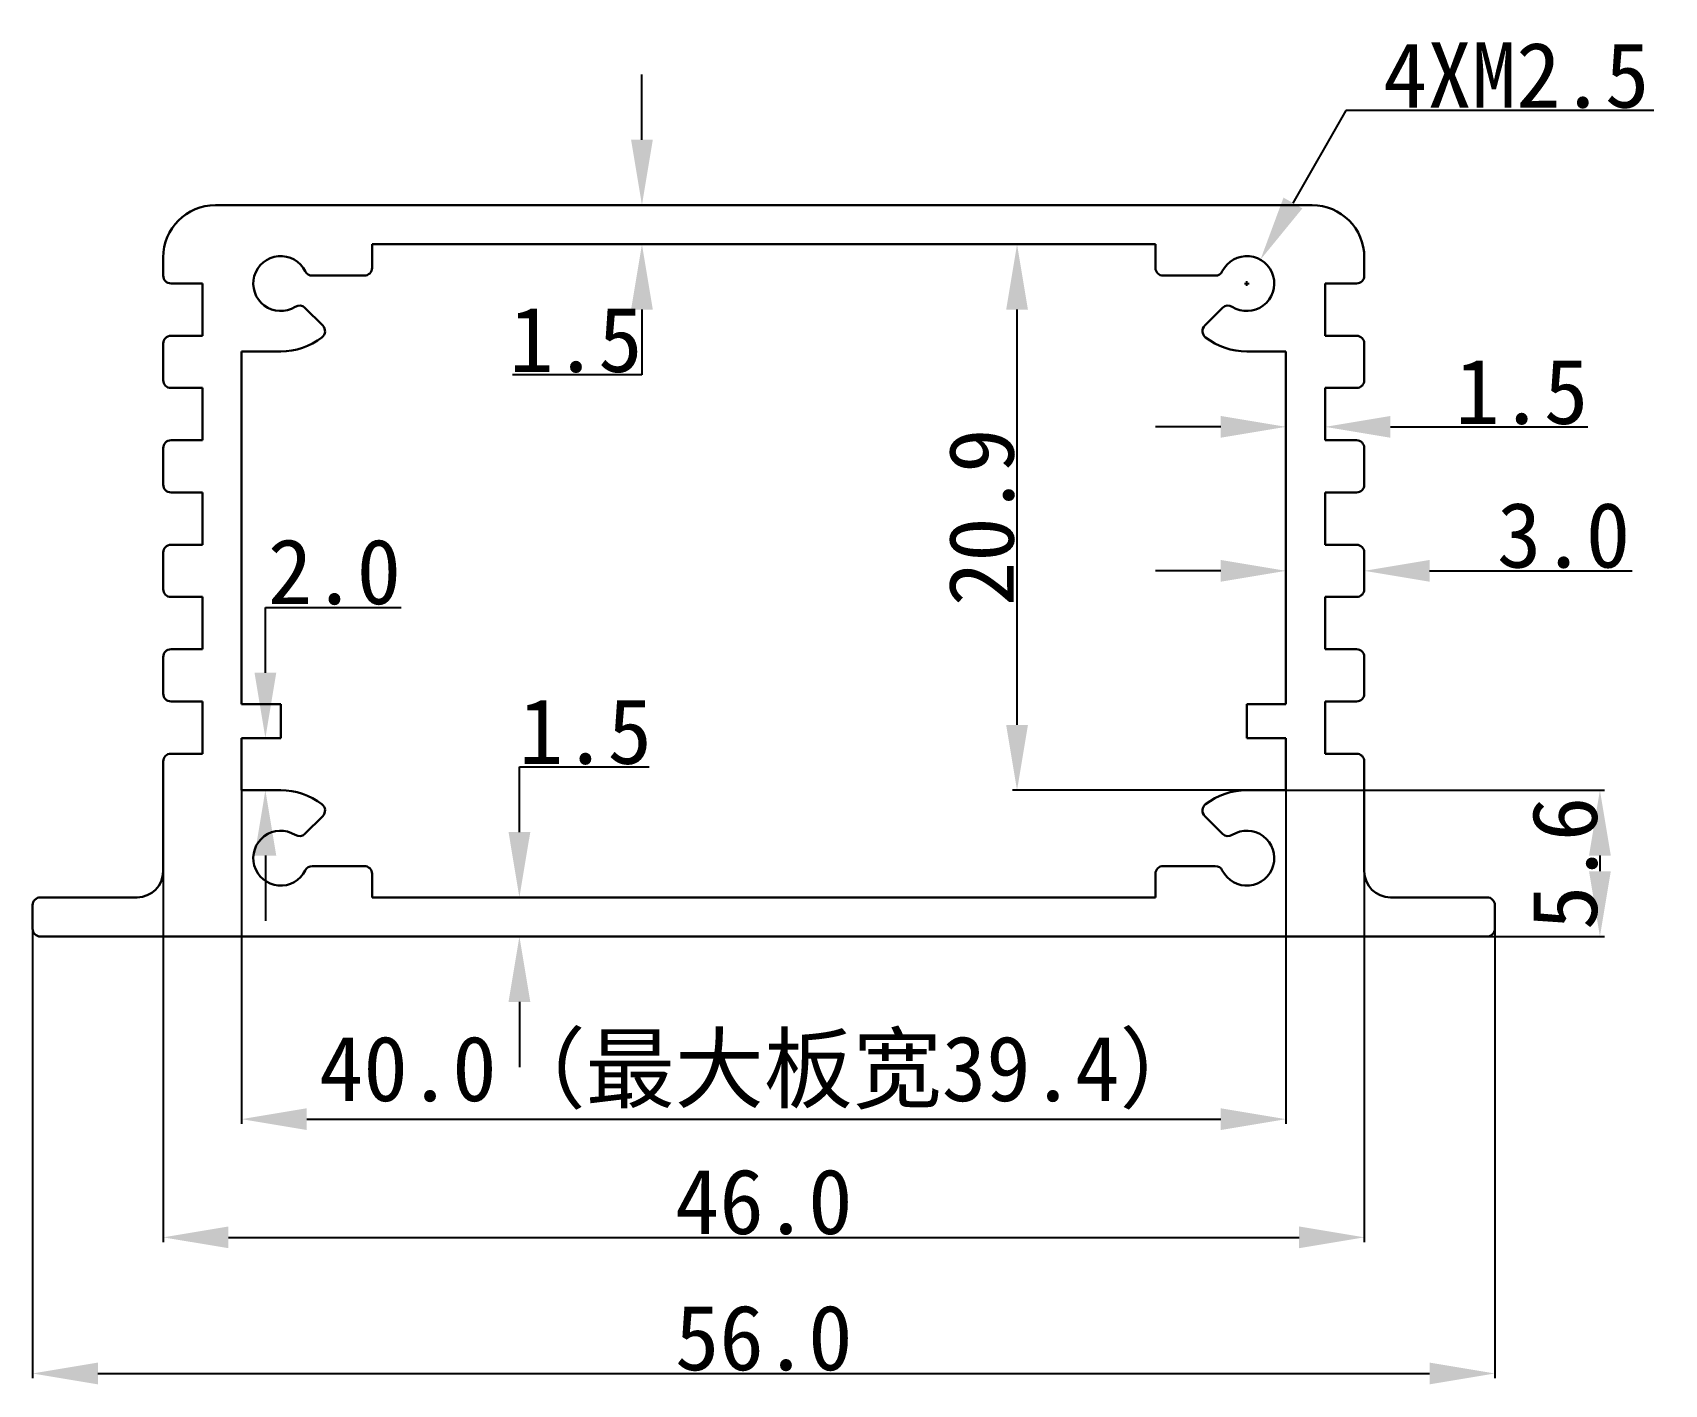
# Model space of a CAD drawing. Header units: inches. Extents: x 13.7 to 76.2, y -12.2 to 39.5.
import ezdxf

# ---------------------------------------------------------------- set-up
doc = ezdxf.new("R2010")
doc.units = ezdxf.units.IN
doc.header["$MEASUREMENT"] = 0
doc.layers.get('Defpoints').update_dxf_attribs({"color": 3})
doc.layers.add('壳体层', color=7, linetype='Continuous', lineweight=30)
doc.layers.add('标注层', color=7, linetype='Continuous')
doc.layers.add('槽宽标注', color=30, linetype='Continuous')
doc.styles.get("Standard").update_dxf_attribs({"font": 'simhei.ttf'})
doc.dimstyles.get("Standard").update_dxf_attribs({"dimtxt": 2.5, "dimasz": 2.5, "dimexe": 0.18, "dimexo": 0.0625, "dimgap": 0.09, "dimtad": 1, "dimtoh": 1, "dimdec": 1, "dimzin": 0, "dimdsep": 46, "dimtxsty": 'Standard', "dimcen": 0.09, "dimadec": 0, "dimazin": 0, "dimtfac": 1, "dimtdec": 1, "dimtofl": 0, "dimtmove": 0, "dimatfit": 3, "dimfxl": 1, "dimtolj": 1, "dimtzin": 0, "dimarcsym": 0})

# ---------------------------------------------------------------- blocks, each defined once
blk = doc.blocks.new('*D13')
at = {"layer": 'Defpoints', "color": 0, "transparency": 16777216}
for p in [(13.703, 5.691), (69.703, 5.691), (69.703, -11.784)]:
    blk.add_point(p, dxfattribs=at)
at = {"layer": '标注层', "color": 0, "lineweight": -2, "transparency": 16777216}
for p, q in [((13.703, 5.629), (13.703, -11.964)), ((69.703, 5.629), (69.703, -11.964)), ((16.203, -11.784), (67.203, -11.784))]:
    blk.add_line(p, q, dxfattribs=at)
at = {"layer": '标注层', "color": 0, "transparency": 16777216}
for points in [[(16.203, -11.367), (16.203, -12.201), (13.703, -11.784)], [(67.203, -11.367), (67.203, -12.201), (69.703, -11.784)]]:
    blk.add_solid(points, dxfattribs=at)
at = {"layer": '标注层', "color": 0, "transparency": 16777216, "insert": (41.703, -10.43), "char_height": 2.5, "attachment_point": 5}
blk.add_mtext('\\A1;56.0', dxfattribs=at)
blk = doc.blocks.new('*D14')
at = {"layer": 'Defpoints', "color": 0, "transparency": 16777216}
for p in [(21.703, 11.541), (61.703, 11.541), (61.703, -2.049)]:
    blk.add_point(p, dxfattribs=at)
at = {"layer": '槽宽标注', "color": 0, "lineweight": -2, "transparency": 16777216}
for p, q in [((21.703, 11.479), (21.703, -2.229)), ((61.703, 11.479), (61.703, -2.229)), ((24.203, -2.049), (59.203, -2.049))]:
    blk.add_line(p, q, dxfattribs=at)
at = {"layer": '槽宽标注', "color": 0, "transparency": 16777216}
for points in [[(24.203, -1.632), (24.203, -2.465), (21.703, -2.049)], [(59.203, -1.632), (59.203, -2.465), (61.703, -2.049)]]:
    blk.add_solid(points, dxfattribs=at)
at = {"layer": '槽宽标注', "color": 0, "transparency": 16777216, "insert": (41.703, -0.273), "char_height": 2.5, "attachment_point": 5}
blk.add_mtext('\\A1;40.0（最大板宽39.4）', dxfattribs=at)
blk = doc.blocks.new('*D15')
at = {"layer": 'Defpoints', "color": 0, "transparency": 16777216}
for p in [(18.703, 9.541), (64.703, 9.541), (64.703, -6.573)]:
    blk.add_point(p, dxfattribs=at)
at = {"layer": '标注层', "color": 0, "lineweight": -2, "transparency": 16777216}
for p, q in [((18.703, 9.479), (18.703, -6.753)), ((64.703, 9.479), (64.703, -6.753)), ((21.203, -6.573), (62.203, -6.573))]:
    blk.add_line(p, q, dxfattribs=at)
at = {"layer": '标注层', "color": 0, "transparency": 16777216}
for points in [[(21.203, -6.156), (21.203, -6.989), (18.703, -6.573)], [(62.203, -6.156), (62.203, -6.989), (64.703, -6.573)]]:
    blk.add_solid(points, dxfattribs=at)
at = {"layer": '标注层', "color": 0, "transparency": 16777216, "insert": (41.703, -5.219), "char_height": 2.5, "attachment_point": 5}
blk.add_mtext('\\A1;46.0', dxfattribs=at)
blk = doc.blocks.new('*D16')
at = {"layer": 'Defpoints', "color": 0, "transparency": 16777216}
for p in [(22.453, 12.541), (22.616, 12.541), (22.453, 10.541)]:
    blk.add_point(p, dxfattribs=at)
at = {"layer": '标注层', "color": 0, "lineweight": -2, "transparency": 16777216}
for p, q in [((22.616, 15.041), (22.616, 17.541)), ((22.616, 17.541), (27.819, 17.541)), ((22.515, 12.541), (22.796, 12.541)), ((22.515, 10.541), (22.796, 10.541)), ((22.616, 8.041), (22.616, 5.541))]:
    blk.add_line(p, q, dxfattribs=at)
at = {"layer": '标注层', "color": 0, "transparency": 16777216}
for points in [[(22.2, 15.041), (23.033, 15.041), (22.616, 12.541)], [(22.2, 8.041), (23.033, 8.041), (22.616, 10.541)]]:
    blk.add_solid(points, dxfattribs=at)
at = {"layer": '标注层', "color": 0, "transparency": 16777216, "insert": (25.262, 18.895), "char_height": 2.5, "attachment_point": 5}
blk.add_mtext('\\A1;2.0', dxfattribs=at)
blk = doc.blocks.new('*D17')
at = {"layer": 'Defpoints', "color": 0, "transparency": 16777216}
for p in [(36.924, 32.941), (36.924, 31.441), (37.038, 31.441)]:
    blk.add_point(p, dxfattribs=at)
at = {"layer": '标注层', "color": 0, "lineweight": -2, "transparency": 16777216}
for p, q in [((37.038, 35.441), (37.038, 37.941)), ((36.986, 32.941), (37.218, 32.941)), ((36.986, 31.441), (37.218, 31.441)), ((37.038, 28.941), (37.038, 26.441)), ((37.038, 26.441), (32.075, 26.441))]:
    blk.add_line(p, q, dxfattribs=at)
at = {"layer": '标注层', "color": 0, "transparency": 16777216}
for points in [[(36.622, 35.441), (37.455, 35.441), (37.038, 32.941)], [(36.622, 28.941), (37.455, 28.941), (37.038, 31.441)]]:
    blk.add_solid(points, dxfattribs=at)
at = {"layer": '标注层', "color": 0, "transparency": 16777216, "insert": (34.511, 27.781), "char_height": 2.5, "attachment_point": 5}
blk.add_mtext('\\A1;1.5', dxfattribs=at)
blk = doc.blocks.new('*D18')
at = {"layer": 'Defpoints', "color": 0, "transparency": 16777216}
for p in [(32.345, 6.441), (32.345, 6.441), (32.345, 4.941)]:
    blk.add_point(p, dxfattribs=at)
at = {"layer": '标注层', "color": 0, "lineweight": -2, "transparency": 16777216}
for p, q in [((32.345, 8.941), (32.345, 11.441)), ((32.345, 11.441), (37.309, 11.441)), ((32.283, 6.441), (32.165, 6.441)), ((32.283, 4.941), (32.165, 4.941)), ((32.345, 2.441), (32.345, -0.059))]:
    blk.add_line(p, q, dxfattribs=at)
at = {"layer": '标注层', "color": 0, "transparency": 16777216}
for points in [[(31.929, 8.941), (32.762, 8.941), (32.345, 6.441)], [(31.929, 2.441), (32.762, 2.441), (32.345, 4.941)]]:
    blk.add_solid(points, dxfattribs=at)
at = {"layer": '标注层', "color": 0, "transparency": 16777216, "insert": (34.872, 12.781), "char_height": 2.5, "attachment_point": 5}
blk.add_mtext('\\A1;1.5', dxfattribs=at)
blk = doc.blocks.new('*D19')
at = {"layer": 'Defpoints', "color": 0, "transparency": 16777216}
for p in [(51.403, 31.441), (55.352, 31.441), (60.953, 10.541)]:
    blk.add_point(p, dxfattribs=at)
at = {"layer": '标注层', "color": 0, "lineweight": -2, "transparency": 16777216}
for p, q in [((55.289, 31.441), (51.223, 31.441)), ((51.403, 13.041), (51.403, 28.941)), ((60.89, 10.541), (51.223, 10.541))]:
    blk.add_line(p, q, dxfattribs=at)
at = {"layer": '标注层', "color": 0, "transparency": 16777216}
for points in [[(50.986, 28.941), (51.82, 28.941), (51.403, 31.441)], [(50.986, 13.041), (51.82, 13.041), (51.403, 10.541)]]:
    blk.add_solid(points, dxfattribs=at)
at = {"layer": '标注层', "color": 0, "transparency": 16777216, "insert": (50.049, 20.991), "char_height": 2.5, "attachment_point": 5, "rotation": 90}
blk.add_mtext('\\A1;20.9', dxfattribs=at)
blk = doc.blocks.new('*D20')
at = {"layer": 'Defpoints', "color": 0, "transparency": 16777216}
for p in [(61.703, 24.453), (63.203, 24.453), (63.203, 24.453)]:
    blk.add_point(p, dxfattribs=at)
at = {"layer": '标注层', "color": 0, "lineweight": -2, "transparency": 16777216}
for p, q in [((59.203, 24.453), (56.703, 24.453)), ((61.703, 24.516), (61.703, 24.633)), ((63.203, 24.516), (63.203, 24.633)), ((65.703, 24.453), (73.257, 24.453))]:
    blk.add_line(p, q, dxfattribs=at)
at = {"layer": '标注层', "color": 0, "transparency": 16777216}
for points in [[(59.203, 24.87), (59.203, 24.037), (61.703, 24.453)], [(65.703, 24.87), (65.703, 24.037), (63.203, 24.453)]]:
    blk.add_solid(points, dxfattribs=at)
at = {"layer": '标注层', "color": 0, "transparency": 16777216, "insert": (70.73, 25.793), "char_height": 2.5, "attachment_point": 5}
blk.add_mtext('\\A1;1.5', dxfattribs=at)
blk = doc.blocks.new('*D22')
at = {"layer": 'Defpoints', "color": 0, "transparency": 16777216}
for p in [(61.703, 19.019), (64.703, 19.019), (64.703, 18.941)]:
    blk.add_point(p, dxfattribs=at)
at = {"layer": '标注层', "color": 0, "lineweight": -2, "transparency": 16777216}
for p, q in [((59.203, 18.941), (56.703, 18.941)), ((61.703, 18.956), (61.703, 18.761)), ((64.703, 18.956), (64.703, 18.761)), ((67.203, 18.941), (74.967, 18.941))]:
    blk.add_line(p, q, dxfattribs=at)
at = {"layer": '标注层', "color": 0, "transparency": 16777216}
for points in [[(59.203, 19.358), (59.203, 18.525), (61.703, 18.941)], [(67.203, 19.358), (67.203, 18.525), (64.703, 18.941)]]:
    blk.add_solid(points, dxfattribs=at)
at = {"layer": '标注层', "color": 0, "transparency": 16777216, "insert": (72.335, 20.295), "char_height": 2.5, "attachment_point": 5}
blk.add_mtext('\\A1;3.0', dxfattribs=at)
blk = doc.blocks.new('*D23')
at = {"layer": 'Defpoints', "color": 0, "transparency": 16777216}
for p in [(60.725, 30.852), (59.681, 29.031)]:
    blk.add_point(p, dxfattribs=at)
at = {"layer": '标注层', "color": 0, "lineweight": -2, "transparency": 16777216}
for p, q in [((64, 36.563), (61.969, 33.021)), ((75.793, 36.563), (64, 36.563)), ((60.203, 29.851), (60.203, 30.031)), ((60.113, 29.941), (60.293, 29.941))]:
    blk.add_line(p, q, dxfattribs=at)
at = {"layer": '标注层', "color": 0, "transparency": 16777216}
blk.add_solid([(61.608, 33.228), (62.33, 32.814), (60.725, 30.852)], dxfattribs=at)
at = {"layer": '标注层', "color": 0, "transparency": 16777216, "insert": (70.519, 37.903), "char_height": 2.5, "attachment_point": 5}
blk.add_mtext('\\A1;{\\f@SimHei|b0|i0|c134|p49;4XM2.5}', dxfattribs=at)
blk = doc.blocks.new('*D24')
at = {"layer": 'Defpoints', "color": 0, "transparency": 16777216}
for p in [(61.156, 10.541), (61.703, 4.941), (73.726, 4.941)]:
    blk.add_point(p, dxfattribs=at)
at = {"layer": '标注层', "color": 0, "lineweight": -2, "transparency": 16777216}
for p, q in [((61.218, 10.541), (73.906, 10.541)), ((73.726, 8.041), (73.726, 7.441)), ((61.765, 4.941), (73.906, 4.941))]:
    blk.add_line(p, q, dxfattribs=at)
at = {"layer": '标注层', "color": 0, "transparency": 16777216}
for points in [[(73.309, 8.041), (74.143, 8.041), (73.726, 10.541)], [(73.309, 7.441), (74.143, 7.441), (73.726, 4.941)]]:
    blk.add_solid(points, dxfattribs=at)
at = {"layer": '标注层', "color": 0, "transparency": 16777216, "insert": (72.386, 7.741), "char_height": 2.5, "attachment_point": 5, "rotation": 90}
blk.add_mtext('\\A1;5.6', dxfattribs=at)

msp = doc.modelspace()

# ---------------------------------------------------------------- linework, layer by layer
at = {"layer": '壳体层'}
for p, q in [((62.703, 32.941), (20.703, 32.941)), ((56.703, 31.441), (26.703, 31.441)), ((26.703, 30.541), (26.703, 31.441)), ((56.703, 30.541), (56.703, 31.441)), ((18.703, 30.241), (18.703, 30.941)), ((64.703, 30.241), (64.703, 30.941)), ((26.403, 30.241), (24.412, 30.241)), ((57.003, 30.241), (58.994, 30.241)), ((20.203, 29.941), (19.003, 29.941)), ((20.203, 27.941), (20.203, 29.941)), ((63.203, 27.941), (63.203, 29.941)), ((63.203, 29.941), (64.403, 29.941)), ((24.133, 29.01), (24.814, 28.328)), ((59.273, 29.01), (58.592, 28.328)), ((18.703, 26.241), (18.703, 27.641)), ((20.203, 27.941), (19.003, 27.941)), ((63.203, 27.941), (64.403, 27.941)), ((64.703, 26.241), (64.703, 27.641)), ((21.703, 13.841), (21.703, 27.341)), ((23.203, 27.341), (21.703, 27.341)), ((60.203, 27.341), (61.703, 27.341)), ((61.703, 13.841), (61.703, 27.341)), ((20.203, 25.941), (19.003, 25.941)), ((20.203, 23.941), (20.203, 25.941)), ((63.203, 25.941), (64.403, 25.941)), ((63.203, 23.941), (63.203, 25.941)), ((20.203, 23.941), (19.003, 23.941)), ((63.203, 23.941), (64.403, 23.941)), ((18.703, 22.241), (18.703, 23.641)), ((64.703, 22.241), (64.703, 23.641)), ((20.203, 21.941), (19.003, 21.941)), ((20.203, 19.941), (20.203, 21.941)), ((63.203, 21.941), (64.403, 21.941)), ((63.203, 19.941), (63.203, 21.941)), ((18.703, 18.241), (18.703, 19.641)), ((20.203, 19.941), (19.003, 19.941)), ((63.203, 19.941), (64.403, 19.941)), ((64.703, 18.241), (64.703, 19.641)), ((20.203, 17.941), (19.003, 17.941)), ((20.203, 15.941), (20.203, 17.941)), ((63.203, 17.941), (64.403, 17.941)), ((63.203, 15.941), (63.203, 17.941)), ((18.703, 14.241), (18.703, 15.641)), ((20.203, 15.941), (19.003, 15.941)), ((63.203, 15.941), (64.403, 15.941)), ((64.703, 14.241), (64.703, 15.641)), ((20.203, 13.941), (19.003, 13.941)), ((20.203, 11.941), (20.203, 13.941)), ((23.203, 13.841), (21.703, 13.841)), ((23.203, 13.841), (23.203, 12.541)), ((60.203, 13.841), (61.703, 13.841)), ((60.203, 13.841), (60.203, 12.541)), ((63.203, 11.941), (63.203, 13.941)), ((63.203, 13.941), (64.403, 13.941)), ((21.703, 10.541), (21.703, 12.541)), ((23.203, 12.541), (21.703, 12.541)), ((60.203, 12.541), (61.703, 12.541)), ((61.703, 10.541), (61.703, 12.541)), ((20.203, 11.941), (19.003, 11.941)), ((63.203, 11.941), (64.403, 11.941)), ((18.703, 7.441), (18.703, 11.641)), ((64.703, 7.441), (64.703, 11.641)), ((23.203, 10.541), (21.703, 10.541)), ((60.203, 10.541), (61.703, 10.541)), ((24.133, 8.873), (24.814, 9.555)), ((59.273, 8.873), (58.592, 9.555)), ((26.403, 7.641), (24.412, 7.641)), ((57.003, 7.641), (58.994, 7.641)), ((26.703, 7.341), (26.703, 6.441)), ((56.703, 7.341), (56.703, 6.441)), ((17.703, 6.441), (14.003, 6.441)), ((26.703, 6.441), (56.703, 6.441)), ((65.703, 6.441), (69.403, 6.441)), ((13.703, 6.141), (13.703, 5.241)), ((69.703, 6.141), (69.703, 5.241)), ((14.003, 4.941), (69.403, 4.941))]:
    msp.add_line(p, q, dxfattribs=at)
for centre, radius, start, end in [((20.703, 30.941), 2, 90, 180), ((62.703, 30.941), 2, 0, 90), ((23.203, 29.941), 1.05, 26.3816, 302.11964), ((60.203, 29.941), 1.05, 237.88036, 153.6184), ((19.003, 30.241), 0.3, 180, 270), ((24.412, 30.541), 0.3, 206.3816, 270), ((26.403, 30.541), 0.3, 270, 0), ((57.003, 30.541), 0.3, 180, 270), ((58.994, 30.541), 0.3, 270, 333.6184), ((64.403, 30.241), 0.3, 270, 0), ((23.921, 28.798), 0.3, 44.95923, 122.11964), ((59.485, 28.798), 0.3, 57.88036, 135.04077), ((24.602, 28.116), 0.3, 307.46451, 44.95923), ((58.804, 28.116), 0.3, 135.04077, 232.53549), ((19.003, 27.641), 0.3, 90, 180), ((23.203, 29.941), 2.6, 270, 307.46451), ((60.203, 29.941), 2.6, 232.53549, 270), ((64.403, 27.641), 0.3, 0, 90), ((19.003, 26.241), 0.3, 180, 270), ((64.403, 26.241), 0.3, 270, 0), ((19.003, 23.641), 0.3, 90, 180), ((64.403, 23.641), 0.3, 0, 90), ((19.003, 22.241), 0.3, 180, 270), ((64.403, 22.241), 0.3, 270, 0), ((19.003, 19.641), 0.3, 90, 180), ((64.403, 19.641), 0.3, 0, 90), ((19.003, 18.241), 0.3, 180, 270), ((64.403, 18.241), 0.3, 270, 0), ((19.003, 15.641), 0.3, 90, 180), ((64.403, 15.641), 0.3, 0, 90), ((19.003, 14.241), 0.3, 180, 270), ((64.403, 14.241), 0.3, 270, 0), ((19.003, 11.641), 0.3, 90, 180), ((64.403, 11.641), 0.3, 0, 90), ((23.203, 7.941), 2.6, 52.53549, 90), ((24.602, 9.767), 0.3, 315.04077, 52.53549), ((58.804, 9.767), 0.3, 127.46451, 224.95923), ((60.203, 7.941), 2.6, 90, 127.46451), ((23.203, 7.941), 1.05, 57.88036, 333.6184), ((23.921, 9.085), 0.3, 237.88036, 315.04077), ((60.203, 7.941), 1.05, 206.3816, 122.11964), ((59.485, 9.085), 0.3, 224.95923, 302.11964), ((24.412, 7.341), 0.3, 90, 153.6184), ((26.403, 7.341), 0.3, 0, 90), ((57.003, 7.341), 0.3, 90, 180), ((58.994, 7.341), 0.3, 26.3816, 90), ((17.703, 7.441), 1, 270, 0), ((65.703, 7.441), 1, 180, 270), ((14.003, 6.141), 0.3, 90, 180), ((69.403, 6.141), 0.3, 0, 90), ((14.003, 5.241), 0.3, 180, 270), ((69.403, 5.241), 0.3, 270, 0)]:
    msp.add_arc(centre, radius, start, end, dxfattribs=at)

# ---------------------------------------------------------------- dimensions: what is measured, and where the dimension line sits
at = {"layer": '标注层'}
dim = msp.add_diameter_dim_2p(p1=(59.681, 29.031), p2=(60.725, 30.852), text='{\\f@SimHei|b0|i0|c134|p49;4XM2.5}', dimstyle='Standard', dxfattribs=at)
dim.commit()
dim.dimension.update_dxf_attribs({"geometry": '*D23', "text_midpoint": (70.519, 36.563), "dimtype": 163})
for base, p1, p2, picture, middle in [((37.038, 31.441), (36.924, 32.941), (36.924, 31.441), '*D17', (34.511, 27.781)), ((51.403, 31.441), (60.953, 10.541), (55.352, 31.441), '*D19', (50.049, 20.991)), ((22.616, 12.541), (22.453, 10.541), (22.453, 12.541), '*D16', (25.262, 18.895)), ((32.345, 6.441), (32.345, 4.941), (32.345, 6.441), '*D18', (34.872, 12.781)), ((73.726, 4.941), (61.156, 10.541), (61.703, 4.941), '*D24', (72.386, 7.741))]:
    dim = msp.add_linear_dim(base=base, p1=p1, p2=p2, angle=90, dimstyle='Standard', dxfattribs=at)
    dim.commit()
    dim.dimension.update_dxf_attribs({"geometry": picture, "text_midpoint": middle})
for base, p1, p2, picture, middle in [((63.203, 24.453), (61.703, 24.453), (63.203, 24.453), '*D20', (70.73, 25.793)), ((64.703, 18.941), (61.703, 19.019), (64.703, 19.019), '*D22', (72.335, 20.295))]:
    dim = msp.add_linear_dim(base=base, p1=p1, p2=p2, dimstyle='Standard', dxfattribs=at)
    dim.commit()
    dim.dimension.update_dxf_attribs({"geometry": picture, "text_midpoint": middle})
for base, p1, p2, picture, middle in [((64.703, -6.573), (18.703, 9.541), (64.703, 9.541), '*D15', (41.703, -6.573)), ((69.703, -11.784), (13.703, 5.691), (69.703, 5.691), '*D13', (41.703, -11.784))]:
    dim = msp.add_linear_dim(base=base, p1=p1, p2=p2, dimstyle='Standard', dxfattribs=at)
    dim.commit()
    dim.dimension.update_dxf_attribs({"geometry": picture, "text_midpoint": middle, "dimtype": 160})
at = {"layer": '槽宽标注'}
dim = msp.add_linear_dim(base=(61.703, -2.049), p1=(21.703, 11.541), p2=(61.703, 11.541), text='<>（最大板宽39.4）', dimstyle='Standard', dxfattribs=at)
dim.commit()
dim.dimension.update_dxf_attribs({"geometry": '*D14', "text_midpoint": (41.703, -2.049), "dimtype": 160})

doc.saveas('drawing.dxf')
